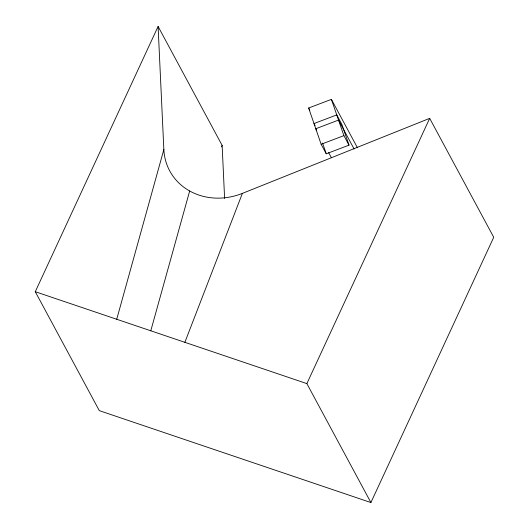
<?xml version="1.0" encoding="UTF-8"?>
<svg xmlns="http://www.w3.org/2000/svg" width="529" height="529" viewBox="0 0 529 529"><rect width="100%" height="100%" fill="white"/><g stroke="black" fill="none" stroke-linecap="round" stroke-linejoin="round"><path stroke-width="0.79" d="M116.724 319.271L163.851 149.548L158.092 26.45L35.271 291.704L99.313 410.643L370.908 502.55L493.729 237.296L429.687 118.357L242.381 193.383L184.866 342.323M150.791 330.797L189.673 190.989M221.439 146.89L222.134 145.389L158.092 26.45M370.908 502.55L306.866 383.611L429.687 118.357M315.092 125.591L313.995 123.555L336.748 114.905L341.873 124.421L349.014 145.151L326.261 153.794L321.136 144.278L308.645 108.009L331.399 99.359L357.485 147.822M321.136 144.278L343.89 135.636L349.014 145.151M35.271 291.704L306.866 383.611M354.113 149.019L338.534 120.09L315.78 128.739L316.56 130.18M308.645 108.009L309.809 110.177M328.635 152.603L331.359 157.668M331.399 99.359L343.89 135.636M322.558 143.048L326.261 153.794M222.134 145.389L224.613 198.474M242.381 193.383A60.974 54.666 -28.3 0 1 163.851 149.548"/></g></svg>
